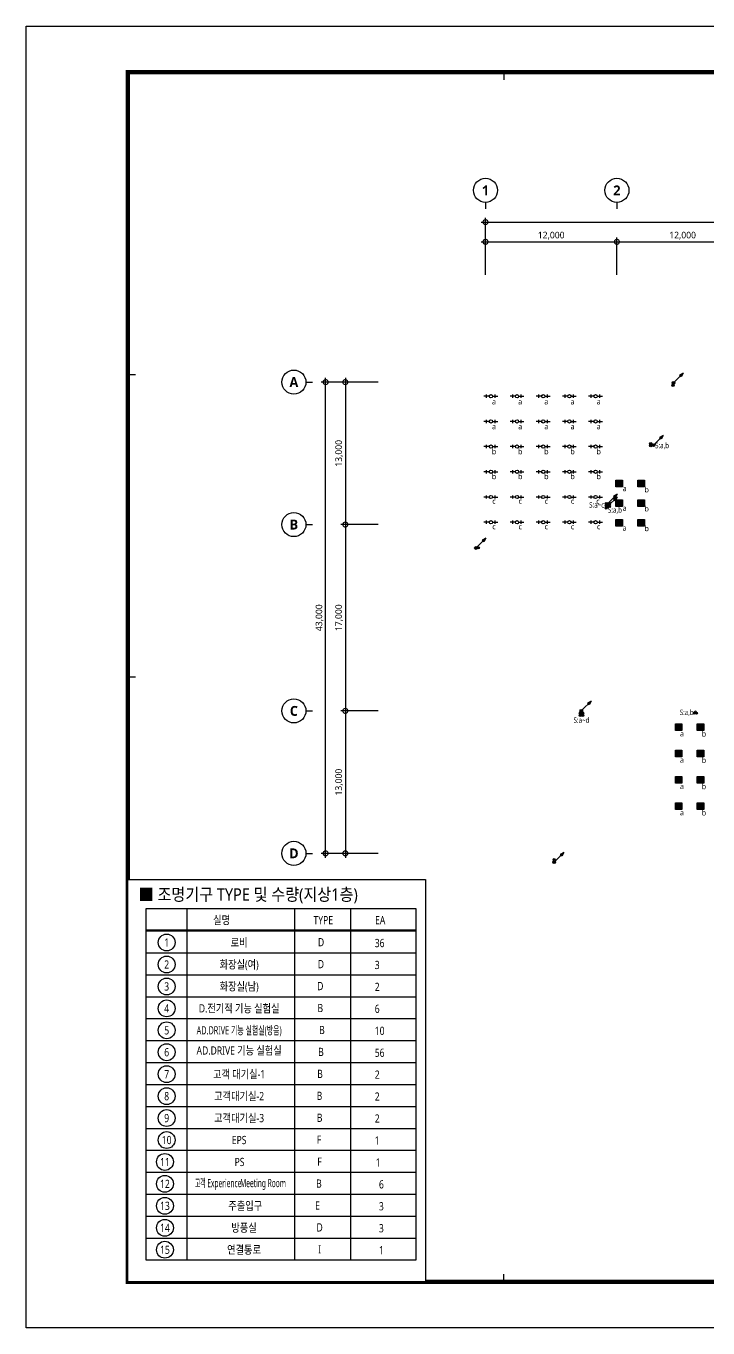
# Model space of a CAD drawing. Header units: millimetres. Extents: x -168200 to 504600, y -244718 to -125918.
# Drawn here: x 0 to 62279, y -244718 to -125918 of the extents above; entities that cross this region are included whole.
import ezdxf
from ezdxf.enums import TextEntityAlignment as Align

# ---------------------------------------------------------------- set-up
doc = ezdxf.new("R2010")
doc.units = ezdxf.units.MM
doc.set_wipeout_variables(frame=1)
doc.layers.get('Defpoints').update_dxf_attribs({"color": 167})
for name, color, linetype in [('1-전등TEXT', 2, 'Continuous'), ('arch', 8, 'Continuous'), ('elec-box', 6, 'Continuous'), ('S', 4, 'Continuous'), ('sol254', 254, 'Continuous'), ('SYM', 3, 'Continuous'), ('SYM-BUB', 3, 'Continuous'), ('TEXT', 7, 'Continuous'), ('Type', 1, 'Continuous'), ('XR-FORM-EE$0$XR-SHEET-SHT', 5, 'Continuous')]:
    doc.layers.add(name, color=color, linetype=linetype)
doc.layers.add('XR-FORM-EE$0$XR-SHEET-TEMP', color=171, linetype='Continuous', plot=False)
doc.styles.add('$0$스타일1', font='malgun.ttf')
doc.styles.add('arch', font='malgun.ttf')
doc.styles.add('GHS', font='malgun.ttf')
doc.styles.add('맑은 고딕', font='malgun.ttf')
doc.styles.add('스타일1', font='malgun.ttf')
doc.styles.add('스타일2', font='malgunbd.ttf')
doc.styles.add('울릉도M', font='malgun.ttf')
doc.dimstyles.new('CJA', dxfattribs={"dimscale": 300, "dimtxt": 2.7, "dimasz": 1, "dimexe": 2, "dimexo": 3, "dimgap": 1, "dimtad": 1, "dimdec": 0, "dimzin": 1, "dimdsep": 46, "dimlunit": 6, "dimtxsty": '$0$스타일1', "dimblk": 'CJDOT', "dimcen": 0.09, "dimdle": 1, "dimclrd": 256, "dimclre": 256, "dimclrt": 3, "dimadec": 0, "dimazin": 0, "dimtfac": 1, "dimtdec": 0, "dimtix": 1, "dimtmove": 2, "dimatfit": 3, "dimldrblk": 'CJDOT', "dimfxl": 1, "dimtolj": 1, "dimtzin": 1, "dimarcsym": 0})

# ---------------------------------------------------------------- blocks, each defined once
blk = doc.blocks.new('XR-FORM-EE', base_point=(461, 408))
at = {"layer": 'XR-FORM-EE$0$XR-SHEET-SHT', "color": 5}
blk.add_lwpolyline([(0, 118800), (168200, 118800), (168200, 0), (0, 0)], close=True, dxfattribs=at)
at = {"layer": 'XR-FORM-EE$0$XR-SHEET-SHT', "color": 5, "const_width": 400}
blk.add_lwpolyline([(9300, 114600), (163900, 114600), (163900, 4200), (9300, 4200)], close=True, dxfattribs=at)
at = {"layer": 'XR-FORM-EE$0$XR-SHEET-TEMP'}
for p, q in [((43650, 114600), (43650, 113900)), ((9300, 87000), (10000, 87000)), ((9300, 59400), (10000, 59400)), ((9300, 31800), (10000, 31800)), ((43650, 4200), (43650, 4900))]:
    blk.add_line(p, q, dxfattribs=at)
blk = doc.blocks.new('_DotSmall')
at = {"color": 0, "linetype": 'ByBlock', "const_width": 0.5}
blk.add_lwpolyline([(-0.0625, 0, 1), (0.0625, 0, 1)], format="xyb", close=True, dxfattribs=at)
blk = doc.blocks.new('*D439')
at = {"layer": 'arch', "color": 7, "lineweight": -2, "transparency": 16777216}
for p, q in [((32161, -158409), (26961, -158409)), ((27361, -201809), (27361, -158009)), ((32161, -201409), (26961, -201409))]:
    blk.add_line(p, q, dxfattribs=at)
at = {"layer": 'Defpoints', "color": 0, "transparency": 16777216}
for p in [(27361, -158409), (32761, -158409), (32761, -201409)]:
    blk.add_point(p, dxfattribs=at)
at = {"layer": 'arch', "color": 7, "lineweight": -2, "transparency": 16777216, "xscale": 900, "yscale": 900, "zscale": 900}
for p, rotation in [((27361, -158409), 90), ((27361, -201409), 270)]:
    blk.add_blockref('_DotSmall', p, dxfattribs=dict(at, rotation=rotation))
at = {"layer": 'arch', "color": 3, "transparency": 16777216, "insert": (26801, -179909), "char_height": 600, "attachment_point": 5, "rotation": 90, "style": '$0$스타일1'}
blk.add_mtext('\\A1;43,000', dxfattribs=at)
blk = doc.blocks.new('CJDOT')
blk.add_line((-2, 0), (2, 0))
at = {"const_width": 0.5}
blk.add_lwpolyline([(-0.25, 0, 1), (0.25, 0, 1)], format="xyb", close=True, dxfattribs=at)
blk = doc.blocks.new('*D440')
at = {"layer": 'arch', "color": 7, "lineweight": -2, "transparency": 16777216}
for p, q in [((32161, -158409), (28761, -158409)), ((29161, -158009), (29161, -171809)), ((32161, -171409), (28761, -171409))]:
    blk.add_line(p, q, dxfattribs=at)
at = {"layer": 'Defpoints', "color": 0, "transparency": 16777216}
for p in [(32761, -158409), (29161, -171409), (32761, -171409)]:
    blk.add_point(p, dxfattribs=at)
at = {"layer": 'arch', "color": 7, "lineweight": -2, "transparency": 16777216, "xscale": 900, "yscale": 900, "zscale": 900}
for p, rotation in [((29161, -158409), 90), ((29161, -171409), 270)]:
    blk.add_blockref('_DotSmall', p, dxfattribs=dict(at, rotation=rotation))
at = {"layer": 'arch', "color": 3, "transparency": 16777216, "insert": (28599, -164909), "char_height": 600, "attachment_point": 5, "rotation": 90, "style": '$0$스타일1'}
blk.add_mtext('\\A1;13,000', dxfattribs=at)
blk = doc.blocks.new('*D441')
at = {"layer": 'arch', "color": 7, "lineweight": -2, "transparency": 16777216}
for p, q in [((29161, -171009), (29161, -188809)), ((32161, -171409), (28761, -171409)), ((32161, -188409), (28761, -188409))]:
    blk.add_line(p, q, dxfattribs=at)
at = {"layer": 'Defpoints', "color": 0, "transparency": 16777216}
for p in [(32761, -171409), (29161, -188409), (32761, -188409)]:
    blk.add_point(p, dxfattribs=at)
at = {"layer": 'arch', "color": 7, "lineweight": -2, "transparency": 16777216, "xscale": 900, "yscale": 900, "zscale": 900}
for p, rotation in [((29161, -171409), 90), ((29161, -188409), 270)]:
    blk.add_blockref('_DotSmall', p, dxfattribs=dict(at, rotation=rotation))
at = {"layer": 'arch', "color": 3, "transparency": 16777216, "insert": (28599, -179909), "char_height": 600, "attachment_point": 5, "rotation": 90, "style": '$0$스타일1'}
blk.add_mtext('\\A1;17,000', dxfattribs=at)
blk = doc.blocks.new('*D442')
at = {"layer": 'arch', "color": 7, "lineweight": -2, "transparency": 16777216}
for p, q in [((32161, -188409), (28761, -188409)), ((29161, -188009), (29161, -201809)), ((32161, -201409), (28761, -201409))]:
    blk.add_line(p, q, dxfattribs=at)
at = {"layer": 'Defpoints', "color": 0, "transparency": 16777216}
for p in [(32761, -188409), (29161, -201409), (32761, -201409)]:
    blk.add_point(p, dxfattribs=at)
at = {"layer": 'arch', "color": 7, "lineweight": -2, "transparency": 16777216, "xscale": 900, "yscale": 900, "zscale": 900}
for p, rotation in [((29161, -188409), 90), ((29161, -201409), 270)]:
    blk.add_blockref('_DotSmall', p, dxfattribs=dict(at, rotation=rotation))
at = {"layer": 'arch', "color": 3, "transparency": 16777216, "insert": (28599, -194909), "char_height": 600, "attachment_point": 5, "rotation": 90, "style": '$0$스타일1'}
blk.add_mtext('\\A1;13,000', dxfattribs=at)
blk = doc.blocks.new('*D443')
at = {"layer": 'arch', "color": 7, "lineweight": -2, "transparency": 16777216}
for p, q in [((41961, -148609), (41961, -143409)), ((112961, -148609), (112961, -143409)), ((41561, -143809), (113361, -143809))]:
    blk.add_line(p, q, dxfattribs=at)
at = {"layer": 'Defpoints', "color": 0, "transparency": 16777216}
for p in [(112961, -143809), (41961, -149209), (112961, -149209)]:
    blk.add_point(p, dxfattribs=at)
at = {"layer": 'arch', "color": 7, "lineweight": -2, "transparency": 16777216, "xscale": 900, "yscale": 900, "zscale": 900, "rotation": 180}
blk.add_blockref('_DotSmall', (41961, -143809), dxfattribs=at)
at = {"layer": 'arch', "color": 7, "lineweight": -2, "transparency": 16777216, "xscale": 900, "yscale": 900, "zscale": 900}
blk.add_blockref('_DotSmall', (112961, -143809), dxfattribs=at)
at = {"layer": 'arch', "color": 3, "transparency": 16777216, "insert": (76961, -143247), "char_height": 600, "attachment_point": 5, "style": '스타일1'}
blk.add_mtext('\\A1;71,000', dxfattribs=at)
blk = doc.blocks.new('*D448')
at = {"layer": 'arch', "color": 7, "lineweight": -2, "transparency": 16777216}
for p, q in [((53561, -145609), (66361, -145609)), ((53961, -148609), (53961, -145209)), ((65961, -148609), (65961, -145209))]:
    blk.add_line(p, q, dxfattribs=at)
at = {"layer": 'Defpoints', "color": 0, "transparency": 16777216}
for p in [(65961, -145609), (53961, -149209), (65961, -149209)]:
    blk.add_point(p, dxfattribs=at)
at = {"layer": 'arch', "color": 7, "lineweight": -2, "transparency": 16777216, "xscale": 900, "yscale": 900, "zscale": 900, "rotation": 180}
blk.add_blockref('_DotSmall', (53961, -145609), dxfattribs=at)
at = {"layer": 'arch', "color": 7, "lineweight": -2, "transparency": 16777216, "xscale": 900, "yscale": 900, "zscale": 900}
blk.add_blockref('_DotSmall', (65961, -145609), dxfattribs=at)
at = {"layer": 'arch', "color": 3, "transparency": 16777216, "insert": (59961, -145047), "char_height": 600, "attachment_point": 5, "style": '스타일1'}
blk.add_mtext('\\A1;12,000', dxfattribs=at)
blk = doc.blocks.new('*D449')
at = {"layer": 'arch', "color": 7, "lineweight": -2, "transparency": 16777216}
for p, q in [((41561, -145609), (54361, -145609)), ((41961, -148609), (41961, -145209)), ((53961, -148609), (53961, -145209))]:
    blk.add_line(p, q, dxfattribs=at)
at = {"layer": 'Defpoints', "color": 0, "transparency": 16777216}
for p in [(53961, -145609), (41961, -149209), (53961, -149209)]:
    blk.add_point(p, dxfattribs=at)
at = {"layer": 'arch', "color": 7, "lineweight": -2, "transparency": 16777216, "xscale": 900, "yscale": 900, "zscale": 900, "rotation": 180}
blk.add_blockref('_DotSmall', (41961, -145609), dxfattribs=at)
at = {"layer": 'arch', "color": 7, "lineweight": -2, "transparency": 16777216, "xscale": 900, "yscale": 900, "zscale": 900}
blk.add_blockref('_DotSmall', (53961, -145609), dxfattribs=at)
at = {"layer": 'arch', "color": 3, "transparency": 16777216, "insert": (47961, -145047), "char_height": 600, "attachment_point": 5, "style": '스타일1'}
blk.add_mtext('\\A1;12,000', dxfattribs=at)
blk = doc.blocks.new('NEW_BUB')
at = {"layer": 'SYM-BUB', "color": 6}
blk.add_line((0, 3), (0, 0), dxfattribs=at)
blk.add_circle((0, 8.5), 5.5, dxfattribs=at)
at = {"layer": 'SYM-BUB', "color": 3, "style": '스타일2'}
blk.add_attdef('X', text='', height=4.5, dxfattribs=at).set_placement((0, 8.5), align=Align.MIDDLE)
blk = doc.blocks.new('H7-1')
at = {"layer": 'SYM'}
for points in [[(-150, 0, 1), (0, 0, 1)], [(0, 0, 1), (150, 0, 1)]]:
    blk.add_hatch(color=6, dxfattribs=at).paths.add_polyline_path(points)
for centre in [(-75, 0), (75, 0)]:
    blk.add_circle(centre, 75, dxfattribs=at)
at = {"layer": 'SYM', "color": 4}
blk.add_arc((0, 54), 77.9, 15.5714, 164.4286, dxfattribs=at)
blk = doc.blocks.new('H7')
at = {"layer": 'SYM'}
blk.add_hatch(color=6, dxfattribs=at).paths.add_polyline_path([(-75, 0, 1), (75, 0, 1)])
blk.add_circle((0, 0), 75, dxfattribs=at)
blk = doc.blocks.new('zw$F231')
at = {"layer": 'sol254'}
blk.add_hatch(color=256, dxfattribs=at).paths.add_polyline_path([(-300, 300), (-300, -300), (300, -300), (300, 300)])
at = {"layer": 'SYM'}
blk.add_lwpolyline([(-300, 300), (300, 300), (300, -300), (-300, -300)], close=True, dxfattribs=at)
blk = doc.blocks.new('A$C07382CB1')
at = {"layer": 'SYM'}
h = blk.add_hatch(color=5, dxfattribs=at)
edge = h.paths.add_edge_path()
edge.add_ellipse((0, 0), major_axis=(61.9, 61.9), ratio=1, start_angle=45, end_angle=225, ccw=False)
edge.add_ellipse((0, 0), major_axis=(61.9, 61.9), ratio=1, start_angle=225, end_angle=405, ccw=False)
blk.add_hatch(color=5, dxfattribs=at).paths.add_polyline_path([(393, 501), (447, 447), (501, 393), (624, 624)])
for p, q in [((62, 62), (624, 624)), ((624, 624), (393, 501)), ((393, 501), (447, 447)), ((501, 393), (447, 447)), ((624, 624), (501, 393))]:
    blk.add_line(p, q, dxfattribs=at)
blk.add_circle((0, 0), 87.5, dxfattribs=at)
blk = doc.blocks.new('D8')
at = {"layer": 'SYM', "xscale": 0.00742857142770663, "yscale": 0.00742857142770663, "zscale": 0.00742857142770663}
blk.add_blockref('A$C07382CB1', (0, 0), dxfattribs=at)
blk = doc.blocks.new('H7-2')
at = {"layer": 'SYM'}
for points in [[(-225, 0, 1), (-75, 0, 1)], [(-75, 0, 1), (75, 0, 1)], [(75, 0, 1), (225, 0, 1)]]:
    blk.add_hatch(color=6, dxfattribs=at).paths.add_polyline_path(points)
for centre in [(-150, 0), (0, 0), (150, 0)]:
    blk.add_circle(centre, 75, dxfattribs=at)
at = {"layer": 'SYM', "color": 4}
for centre in [(-75, 54), (75, 54)]:
    blk.add_arc(centre, 77.9, 15.5714, 164.4286, dxfattribs=at)
blk = doc.blocks.new('I8')
at = {"linetype": 'Continuous'}
blk.add_wipeout([(-630, 150), (630, 150), (630, -150), (-630, -150)], dxfattribs=at).dxf.layer = 'SYM'
at = {"layer": 'SYM', "linetype": 'Continuous'}
for p, q in [((-150, 0), (-630, 0)), ((-390, 150), (-390, -150)), ((150, 0), (630, 0)), ((390, 150), (390, -150))]:
    blk.add_line(p, q, dxfattribs=at)
blk.add_circle((0, 0), 150, dxfattribs=at)
blk = doc.blocks.new('A$C57844ca9')
blk.add_wipeout([(0, 36708), (0, 0), (27171, 0), (27171, 36708)]).dxf.layer = 'Type'
at = {"layer": '1-전등TEXT', "color": 0}
for p, q in [((5371, 34034), (5371, 2002)), ((15228, 34034), (15228, 2002)), ((20345, 34034), (20345, 2002)), ((1634, 32136), (26340, 32136)), ((1634, 32032), (26340, 32032)), ((1634, 30030), (26340, 30030)), ((1634, 28028), (26340, 28028)), ((1634, 26026), (26340, 26026)), ((1634, 24024), (26340, 24024)), ((1634, 22022), (26340, 22022)), ((1634, 20020), (26340, 20020)), ((1634, 18018), (26340, 18018)), ((1634, 16016), (26340, 16016)), ((1634, 14014), (26340, 14014)), ((1634, 12012), (26340, 12012)), ((1634, 10010), (26340, 10010)), ((1634, 8008), (26340, 8008)), ((1634, 6006), (26340, 6006)), ((1634, 4004), (26340, 4004))]:
    blk.add_line(p, q, dxfattribs=at)
at = {"layer": '1-전등TEXT', "linetype": 'Continuous'}
for points in [[(0, 36708), (27171, 36708), (27171, 0), (0, 0)], [(26340, 2002), (26340, 34034), (1634, 34034), (1634, 2002)]]:
    blk.add_lwpolyline(points, close=True, dxfattribs=at)
at = {"layer": '1-전등TEXT', "color": 0}
for centre in [(3546, 30968), (3546, 28966), (3546, 26964), (3546, 24962), (3546, 22960), (3546, 20958), (3546, 18956), (3546, 16954), (3546, 14952), (3546, 12950), (3387, 10948), (3387, 8946), (3387, 6944), (3387, 4942), (3387, 2940)]:
    blk.add_circle(centre, 769, dxfattribs=at)
at = {"layer": '1-전등TEXT', "color": 0, "style": '울릉도M', "width": 0.9}
blk.add_text('■ 조명기구 TYPE 및 수량(지상1층)', height=1125, dxfattribs=at).set_placement((982, 34789))
at = {"layer": '1-전등TEXT', "color": 0, "style": '맑은 고딕'}
for s, width, p in [('실명', 0.8, (8564, 33019)), ('TYPE', 0.8, (17845, 33019)), ('EA', 0.8, (23043, 33019)), ('1', 0.8, (3546, 30968)), ('로비', 0.8, (10163, 30968)), ('D', 0.8, (17645, 30998)), ('2', 0.8, (3546, 28966)), ('화장실(여)', 0.8, (10163, 28966)), ('D', 0.8, (17631, 28996)), ('3', 0.8, (3546, 26964)), ('화장실(남)', 0.8, (10163, 26964)), ('D', 0.8, (17573, 26994)), ('4', 0.8, (3546, 24962)), ('D.전기적 기능 실험실', 0.8, (10163, 24962)), ('B', 0.8, (17573, 24992)), ('5', 0.8, (3546, 22960)), ('AD.DRIVE 기능 실험실(방음)', 0.6, (10163, 22960)), ('B', 0.8, (17729, 22990)), ('AD.DRIVE 기능 실험실', 0.8, (10163, 21116)), ('6', 0.8, (3546, 20958)), ('B', 0.8, (17639, 20988)), ('7', 0.8, (3546, 18956)), ('고객 대기실-1', 0.8, (10163, 18956)), ('B', 0.8, (17552, 18986)), ('8', 0.8, (3546, 16954)), ('고객대기실-2', 0.8, (10163, 16954)), ('B', 0.8, (17498, 16984)), ('9', 0.8, (3546, 14952)), ('고객대기실-3', 0.8, (10163, 14952)), ('B', 0.8, (17512, 14982)), ('10', 0.8, (3546, 12950)), ('EPS', 0.8, (10163, 12950)), ('F', 0.8, (17458, 12980)), ('11', 0.8, (3387, 10948)), ('PS', 0.8, (10198, 10948)), ('F', 0.8, (17500, 10978)), ('12', 0.8, (3387, 8946)), ('B', 0.8, (17451, 8976)), ('13', 0.8, (3387, 6944)), ('주출입구', 0.8, (10722, 6944)), ('E', 0.8, (17329, 6974)), ('14', 0.8, (3387, 4942)), ('방풍실', 0.8, (10611, 4942)), ('D', 0.8, (17513, 4972)), ('15', 0.8, (3387, 2940)), ('연결통로', 0.8, (10611, 2940)), ('I', 0.8, (17513, 2970))]:
    blk.add_text(s, height=750, dxfattribs=dict(at, width=width)).set_placement(p, align=Align.MIDDLE_CENTER)
at = {"layer": '1-전등TEXT', "color": 0, "style": '맑은 고딕', "width": 0.8}
for s, p in [('36', (22549, 30926)), ('3', (22549, 28924)), ('2', (22549, 26922)), ('6', (22549, 24920)), ('10', (22549, 22918)), ('56', (22549, 20916)), ('2', (22549, 18915)), ('2', (22549, 16913)), ('2', (22549, 14911)), ('1', (22549, 12909)), ('1', (22637, 10907)), ('6', (22930, 8905)), ('3', (22930, 6903)), ('3', (22930, 4901)), ('1', (22930, 2899))]:
    blk.add_text(s, height=750, dxfattribs=at).set_placement(p, align=Align.MIDDLE_LEFT)
at = {"layer": 'elec-box', "color": 0, "style": 'GHS', "width": 0.5}
for s, p in [('고객 Experience ', (8329, 8952)), ('Meeting Room', (12350, 8911))]:
    blk.add_text(s, height=750, dxfattribs=at).set_placement(p, align=Align.MIDDLE)

msp = doc.modelspace()

# ---------------------------------------------------------------- hatches: boundary and pattern name
at = {"layer": 'SYM'}
for points in [[(50530, -188617.7, 1), (50730, -188617.7, 1)], [(50730, -188617.7, 1), (50930, -188617.7, 1)]]:
    msp.add_hatch(color=6, dxfattribs=at).paths.add_polyline_path(points)

# ---------------------------------------------------------------- linework, layer by layer
for centre in [(50630, -188617.7), (50830, -188617.7)]:
    msp.add_circle(centre, 100, dxfattribs=at)
at = {"layer": 'SYM', "color": 4}
msp.add_arc((50730, -188545.6), 103.8, 15.571396, 164.428604, dxfattribs=at)

# ---------------------------------------------------------------- block references
at = {"layer": 'arch'}
msp.add_blockref('XR-FORM-EE', (461, -244309.3), dxfattribs=at)
at = {"layer": 'arch', "xscale": 200.0000000000001, "yscale": 200.0000000000001, "zscale": 200.0000000000001}
for p, values in [((41961, -142609.3), {'X': '1'}), ((53961, -142609.3), {'X': '2'})]:
    msp.add_blockref('NEW_BUB', p, dxfattribs=at).add_auto_attribs(values)
at = {"layer": 'arch'}
ref = msp.add_blockref('NEW_BUB', (26161, -158409.3), dxfattribs=dict(at, xscale=200.0000000000001, yscale=200.0000000000001, zscale=200.0000000000001, rotation=90))
ref.add_attrib('X', 'A', dxfattribs={"layer": 'SYM-BUB', "color": 3, "height": 900, "style": '스타일2'}).set_placement((24461, -158409.3), align=Align.MIDDLE)
ref = msp.add_blockref('NEW_BUB', (26161, -171409.3), dxfattribs=dict(at, xscale=200.0000000000001, yscale=200.0000000000001, zscale=200.0000000000001, rotation=90))
ref.add_attrib('X', 'B', dxfattribs={"layer": 'SYM-BUB', "color": 3, "height": 900, "style": '스타일2'}).set_placement((24461, -171409.3), align=Align.MIDDLE)
ref = msp.add_blockref('NEW_BUB', (26161, -188409.3), dxfattribs=dict(at, xscale=200.0000000000001, yscale=200.0000000000001, zscale=200.0000000000001, rotation=90))
ref.add_attrib('X', 'C', dxfattribs={"layer": 'SYM-BUB', "color": 3, "height": 900, "style": '스타일2'}).set_placement((24461, -188409.3), align=Align.MIDDLE)
ref = msp.add_blockref('NEW_BUB', (26161, -201409.3), dxfattribs=dict(at, xscale=200.0000000000001, yscale=200.0000000000001, zscale=200.0000000000001, rotation=90))
ref.add_attrib('X', 'D', dxfattribs={"layer": 'SYM-BUB', "color": 3, "height": 900, "style": '스타일2'}).set_placement((24461, -201409.3), align=Align.MIDDLE)
at = {"layer": 'S'}
for name, p, xscale, yscale, zscale in [('D8', (59121.2, -158485), 192.3077051587188, 192.3077051587188, 192.3077051587188), ('D8', (57295.7, -164166.9), 192.3077051587188, 192.3077051587188, 192.3077051587188), ('D8', (53079.6, -169531.3), 192.3077051587188, 192.3077051587188, 192.3077051587188), ('D8', (53079.6, -169801.3), 192.3077051587188, 192.3077051587188, 192.3077051587188), ('D8', (41085.2, -173545), 192.3077051587188, 192.3077051587188, 192.3077051587188), ('H7', (41300, -173530.9), 1.333333333333333, 1.333333333333333, 1.333333333333333), ('D8', (50714.8, -188406.9), 192.3077051587188, 192.3077051587188, 192.3077051587188), ('H7-1', (61130, -188617.7), 1.333333333333333, 1.333333333333333, 1.333333333333333), ('D8', (48229.3, -202222.2), 192.3077051587188, 192.3077051587188, 192.3077051587188), ('H7', (48237, -201994.4), 1.333333333333333, 1.333333333333333, 1.333333333333333)]:
    msp.add_blockref(name, p, dxfattribs=dict(at, xscale=xscale, yscale=yscale, zscale=zscale))
at = {"layer": 'S', "yscale": 1.333333333333333, "zscale": 1.333333333333333}
for name, p, xscale, rotation in [('H7', (59085.5, -158703.8), 1.333333333333333, 89.99999999999999), ('H7-1', (57050, -164117.7), 1.333333333333333, 270), ('H7-2', (52985.6, -169697.2), 1.333333333333333, 270), ('H7-1', (53300, -169601.4), -1.333333333333333, 90), ('H7', (50630, -188817.7), 1.333333333333333, 270), ('H7', (50830, -188817.7), 1.333333333333333, 270)]:
    msp.add_blockref(name, p, dxfattribs=dict(at, xscale=xscale, rotation=rotation))
at = {"layer": 'SYM'}
for p in [(54175, -167660.2), (56175, -167660.2), (54175, -169460.2), (56175, -169460.2), (54175, -171260.2), (56175, -171260.2), (59600, -189905.2), (61600, -189905.2), (59600, -192305.2), (61600, -192305.2), (59600, -194705.2), (61600, -194705.2), (59600, -197105.2), (61600, -197105.2)]:
    msp.add_blockref('zw$F231', p, dxfattribs=at)

# ---------------------------------------------------------------- texts
at = {"layer": 'SYM', "style": 'arch', "width": 0.7}
for s, p in [('S:a,b', (58086.8, -164218.1)), ('S:a~c', (52113.6, -169612.3)), ('S:a,b', (53782.7, -170102.2)), ('S:a,b', (60340.5, -188569.7)), ('S:a~d', (50725, -189237.7))]:
    msp.add_text(s, height=500, dxfattribs=at).set_placement(p, align=Align.MIDDLE)
at = {"layer": 'TEXT', "style": 'arch', "width": 0.9}
for s, p in [('a', (54672.8, -168116.3)), ('b', (56682.8, -168206.3)), ('a', (54672.8, -169916.3)), ('b', (56682.8, -169946.3)), ('a', (54672.8, -171716.3)), ('b', (56682.8, -171746.3)), ('a', (59907, -190491.9)), ('b', (61907, -190491.9)), ('a', (59907, -192891.9)), ('b', (61907, -192891.9)), ('a', (59907, -195291.9)), ('b', (61907, -195291.9)), ('a', (59907, -197691.9)), ('b', (61907, -197691.9))]:
    msp.add_text(s, height=500, dxfattribs=at).set_placement(p, align=Align.MIDDLE)

# ---------------------------------------------------------------- dimensions: what is measured, and where the dimension line sits
at = {"layer": 'arch'}
dim = msp.add_linear_dim(base=(112961, -143809.3), p1=(41961, -149209.3), p2=(112961, -149209.3), angle=180, dimstyle='CJA', override={"dimscale": 200, "dimtxt": 3, "dimasz": 4.5, "dimtxsty": '스타일1', "dimblk1": 'DotSmall', "dimblk2": 'DotSmall', "dimsah": 1, "dimdle": 2, "dimclrd": 7, "dimclre": 7}, dxfattribs=at)
dim.commit()
dim.dimension.update_dxf_attribs({"geometry": '*D443', "text_midpoint": (76961, -143247.3), "dimtype": 160})
for base, p1, p2, picture, middle in [((53961, -145609.3), (41961, -149209.3), (53961, -149209.3), '*D449', (47961, -145047.3)), ((65961, -145609.3), (53961, -149209.3), (65961, -149209.3), '*D448', (59961, -145047.3))]:
    dim = msp.add_linear_dim(base=base, p1=p1, p2=p2, dimstyle='CJA', override={"dimscale": 200, "dimtxt": 3, "dimasz": 4.5, "dimtxsty": '스타일1', "dimblk1": 'DotSmall', "dimblk2": 'DotSmall', "dimsah": 1, "dimdle": 2, "dimclrd": 7, "dimclre": 7}, dxfattribs=at)
    dim.commit()
    dim.dimension.update_dxf_attribs({"geometry": picture, "text_midpoint": middle})
for base, p1, p2, angle, picture, middle in [((27361, -158409.3), (32761, -201409.3), (32761, -158409.3), 270, '*D439', (26800.7, -179909.3)), ((29161, -171409.3), (32761, -158409.3), (32761, -171409.3), 90, '*D440', (28599.1, -164909.3)), ((29161, -188409.3), (32761, -171409.3), (32761, -188409.3), 270, '*D441', (28599.1, -179909.3)), ((29161, -201409.3), (32761, -188409.3), (32761, -201409.3), 270, '*D442', (28599.1, -194909.3))]:
    dim = msp.add_linear_dim(base=base, p1=p1, p2=p2, angle=angle, dimstyle='CJA', override={"dimscale": 200, "dimtxt": 3, "dimasz": 4.5, "dimblk1": 'DotSmall', "dimblk2": 'DotSmall', "dimsah": 1, "dimdle": 2, "dimclrd": 7, "dimclre": 7}, dxfattribs=at)
    dim.commit()
    dim.dimension.update_dxf_attribs({"geometry": picture, "text_midpoint": middle})

# ---------------------------------------------------------------- next in the draw order: block references
msp.add_blockref('A$C57844ca9', (9300, -240517.7))
at = {"layer": 'SYM', "rotation": 180}
for p in [(42449.5, -159693.5), (44839.5, -159693.5), (47229.5, -159693.5), (49619.5, -159693.5), (52009.5, -159693.5), (42449.5, -161993.2), (44839.5, -161993.2), (47229.5, -161993.2), (49619.5, -161993.2), (52009.5, -161993.2), (42449.5, -164293.5), (44839.5, -164293.5), (47229.5, -164293.5), (49619.5, -164293.5), (52009.5, -164293.5), (42449.5, -166593.1), (44839.5, -166593.1), (47229.5, -166593.1), (49619.5, -166593.1), (52009.5, -166593.1), (42449.5, -168892.8), (44839.5, -168892.8), (47229.5, -168892.8), (49619.5, -168892.8), (52009.5, -168892.8), (42449.5, -171192.5), (44839.5, -171192.5), (47229.5, -171192.5), (49619.5, -171192.5), (52009.5, -171192.5)]:
    msp.add_blockref('I8', p, dxfattribs=at)

# ---------------------------------------------------------------- next in the draw order: texts
at = {"layer": 'TEXT', "style": 'arch', "width": 0.9}
for s, p in [('a', (42739.9, -160200.8)), ('a', (45129.9, -160200.8)), ('a', (47519.9, -160200.8)), ('a', (49909.9, -160200.8)), ('a', (52299.9, -160200.8)), ('a', (42739.9, -162467.5)), ('a', (45129.9, -162467.5)), ('a', (47519.9, -162467.5)), ('a', (49909.9, -162467.5)), ('a', (52299.9, -162467.5)), ('b', (42739.9, -164734.2)), ('b', (45129.9, -164734.2)), ('b', (47519.9, -164734.2)), ('b', (49909.9, -164734.2)), ('b', (52299.9, -164734.2)), ('b', (42739.9, -167000.8)), ('b', (45129.9, -167000.8)), ('b', (47519.9, -167000.8)), ('b', (49909.9, -167000.8)), ('b', (52299.9, -167000.8)), ('c', (42739.9, -169267.5)), ('c', (45129.9, -169267.5)), ('c', (47519.9, -169267.5)), ('c', (49909.9, -169267.5)), ('c', (52235.5, -169267.5)), ('c', (42739.9, -171597.1)), ('c', (45129.9, -171597.1)), ('c', (47519.9, -171597.1)), ('c', (49909.9, -171597.1)), ('c', (52299.9, -171597.1))]:
    msp.add_text(s, height=500, dxfattribs=at).set_placement(p, align=Align.MIDDLE)

doc.saveas('drawing.dxf')
